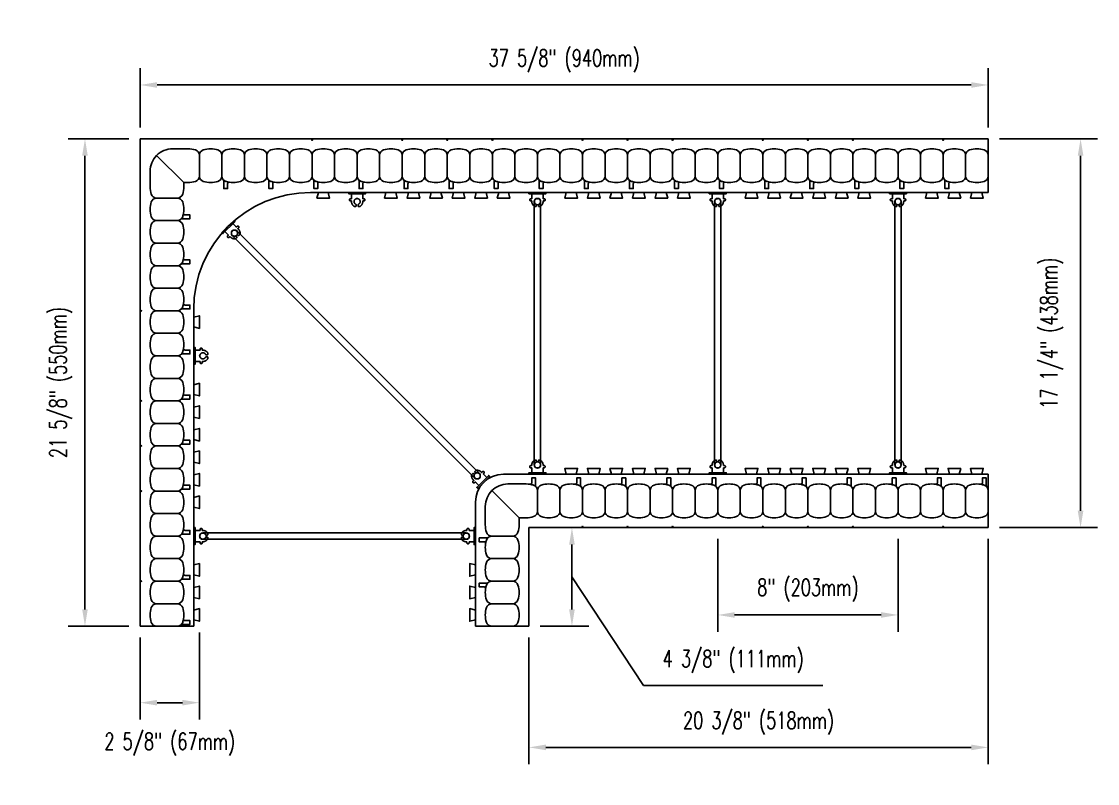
# Model space of a CAD drawing. Header units: inches. Extents: x 393.7 to 441.4, y 159.5 to 213.3.
# Drawn here: x 393.7 to 441.44, y 159.48 to 193.29 of the extents above; entities that cross this region are included whole.
import ezdxf

# ---------------------------------------------------------------- set-up
doc = ezdxf.new("R2010")
doc.units = ezdxf.units.IN
doc.header["$MEASUREMENT"] = 0
for name, color, linetype in [('line25', 2, 'Continuous'), ('LINE50', 5, 'Continuous'), ('LINE9', 9, 'Continuous'), ('TEXT', 4, 'Continuous')]:
    doc.layers.add(name, color=color, linetype=linetype)
doc.styles.add('DIM', font='romans.shx', dxfattribs={"width": 0.7})
doc.dimstyles.new('ext_8', dxfattribs={"dimscale": 8, "dimtxt": 0.09375, "dimasz": 0.09375, "dimexe": 0.09375, "dimexo": 0.0625, "dimgap": 0.0625, "dimtad": 1, "dimdec": 3, "dimzin": 3, "dimdsep": 46, "dimlunit": 4, "dimtxsty": 'DIM', "dimcen": 0.09, "dimdle": 0.09375, "dimclrt": 4, "dimadec": 0, "dimazin": 0, "dimtfac": 1, "dimtdec": 3, "dimtmove": 2, "dimatfit": 3, "dimfxl": 0, "dimfrac": 2, "dimtolj": 1, "dimtzin": 0, "dimarcsym": 0})

# ---------------------------------------------------------------- blocks, each defined once
blk = doc.blocks.new('*D29')
at = {"layer": 'Defpoints', "color": 0}
for p in [(436.588, 190.475), (398.963, 188.083), (436.588, 188.083)]:
    blk.add_point(p, dxfattribs=at)
at = {"layer": 'TEXT', "color": 0, "lineweight": -2}
for p, q in [((398.963, 188.583), (398.963, 191.225)), ((436.588, 188.583), (436.588, 191.225)), ((399.713, 190.475), (435.838, 190.475))]:
    blk.add_line(p, q, dxfattribs=at)
at = {"layer": 'TEXT', "color": 0}
for points in [[(399.713, 190.6), (399.713, 190.35), (398.963, 190.475)], [(435.838, 190.6), (435.838, 190.35), (436.588, 190.475)]]:
    blk.add_solid(points, dxfattribs=at)
at = {"layer": 'TEXT', "color": 4, "insert": (417.775, 191.547), "char_height": 0.75, "attachment_point": 5, "style": 'DIM'}
blk.add_mtext('\\A1;37 5/8" (940mm)', dxfattribs=at)
blk = doc.blocks.new('*D30')
at = {"layer": 'Defpoints', "color": 0}
for p in [(424.588, 170.833), (432.588, 170.833), (432.588, 166.959)]:
    blk.add_point(p, dxfattribs=at)
at = {"layer": 'TEXT', "color": 0, "lineweight": -2}
for p, q in [((424.588, 170.333), (424.588, 166.209)), ((432.588, 170.333), (432.588, 166.209)), ((425.338, 166.959), (431.838, 166.959))]:
    blk.add_line(p, q, dxfattribs=at)
at = {"layer": 'TEXT', "color": 0}
for points in [[(425.338, 167.084), (425.338, 166.834), (424.588, 166.959)], [(431.838, 167.084), (431.838, 166.834), (432.588, 166.959)]]:
    blk.add_solid(points, dxfattribs=at)
at = {"layer": 'TEXT', "color": 4, "insert": (428.588, 168.059), "char_height": 0.75, "attachment_point": 5, "style": 'DIM'}
blk.add_mtext('\\A1;8" (203mm)', dxfattribs=at)
blk = doc.blocks.new('*D31')
at = {"layer": 'Defpoints', "color": 0}
for p in [(401.588, 166.677), (398.963, 166.458), (401.588, 163.067)]:
    blk.add_point(p, dxfattribs=at)
at = {"layer": 'TEXT', "color": 0, "lineweight": -2}
for p, q in [((401.588, 166.177), (401.588, 162.317)), ((398.963, 165.958), (398.963, 162.317)), ((399.713, 163.067), (400.838, 163.067))]:
    blk.add_line(p, q, dxfattribs=at)
at = {"layer": 'TEXT', "color": 0}
for points in [[(399.713, 163.192), (399.713, 162.942), (398.963, 163.067)], [(400.838, 163.192), (400.838, 162.942), (401.588, 163.067)]]:
    blk.add_solid(points, dxfattribs=at)
at = {"layer": 'TEXT', "color": 4, "insert": (400.275, 161.226), "char_height": 0.75, "attachment_point": 5, "style": 'DIM'}
blk.add_mtext('\\A1;2 5/8" (67mm) ', dxfattribs=at)
blk = doc.blocks.new('*D32')
at = {"layer": 'Defpoints', "color": 0}
for p in [(398.963, 188.083), (396.513, 166.458), (398.963, 166.458)]:
    blk.add_point(p, dxfattribs=at)
at = {"layer": 'TEXT', "color": 0, "lineweight": -2}
for p, q in [((398.463, 188.083), (395.763, 188.083)), ((396.513, 187.333), (396.513, 167.208)), ((398.463, 166.458), (395.763, 166.458))]:
    blk.add_line(p, q, dxfattribs=at)
at = {"layer": 'TEXT', "color": 0}
for points in [[(396.388, 187.333), (396.638, 187.333), (396.513, 188.083)], [(396.388, 167.208), (396.638, 167.208), (396.513, 166.458)]]:
    blk.add_solid(points, dxfattribs=at)
at = {"layer": 'TEXT', "color": 4, "insert": (395.442, 177.27), "char_height": 0.75, "attachment_point": 5, "rotation": 90, "style": 'DIM'}
blk.add_mtext('\\A1;21 5/8" (550mm)', dxfattribs=at)
blk = doc.blocks.new('*D33')
at = {"layer": 'Defpoints', "color": 0}
for p in [(436.588, 188.083), (440.687, 188.083), (436.588, 170.833)]:
    blk.add_point(p, dxfattribs=at)
at = {"layer": 'TEXT', "color": 0, "lineweight": -2}
for p, q in [((437.088, 188.083), (441.437, 188.083)), ((440.687, 171.583), (440.687, 187.333)), ((437.088, 170.833), (441.437, 170.833))]:
    blk.add_line(p, q, dxfattribs=at)
at = {"layer": 'TEXT', "color": 0}
for points in [[(440.562, 187.333), (440.812, 187.333), (440.687, 188.083)], [(440.562, 171.583), (440.812, 171.583), (440.687, 170.833)]]:
    blk.add_solid(points, dxfattribs=at)
at = {"layer": 'TEXT', "color": 4, "insert": (439.408, 179.458), "char_height": 0.75, "attachment_point": 5, "rotation": 90, "style": 'DIM'}
blk.add_mtext('\\A1;17 1/4" (438mm)', dxfattribs=at)
blk = doc.blocks.new('WEB_CENTRE_TOP_12')
for p, q in [((-0.141, 11.688), (-0.141, 0)), ((0.141, 11.688), (0.141, 0))]:
    blk.add_line(p, q)
for centre in [(0, 11.688), (0, 0)]:
    blk.add_circle(centre, 0.141)
blk = doc.blocks.new('Connector')
blk.add_point((0.271, 0))
at = {"layer": 'LINE9'}
for p, q in [((0, 0.375), (0, -0.375)), ((0.062, -0.375), (0.062, 0.375)), ((0.281, 0.25), (0.062, 0.25))]:
    blk.add_line(p, q, dxfattribs=at)
for points, weights in [([(0.007, 0.375), (0.004, 0.375), (0, 0.375)], [1, 0.972587069138, 0.950305488115]), ([(0.327, 0.343), (0.308, 0.343), (0.281, 0.317), (0.281, 0.297)], [1, 0.85355339, 0.85355339, 1]), ([(0.328, 0.343), (0.327, 0.343), (0.327, 0.343)], [1, 0.70710678, 1]), ([(0.375, 0.297), (0.375, 0.317), (0.348, 0.343), (0.329, 0.343)], [1, 0.85355339, 0.85355339, 1]), ([(0.406, 0.25), (0.546, 0.25), (0.619, 0.131)], [0.958404415409, 0.794674173519, 0.864651571113]), ([(0.619, 0.052), (0.612, 0.049), (0.604, 0.049)], [0.83615024178, 0.892081430621, 1]), ([(0, -0.375), (0.004, -0.375), (0.007, -0.375)], [0.950305488115, 0.972587069138, 1]), ([(0.281, -0.297), (0.281, -0.317), (0.308, -0.343), (0.327, -0.343)], [1, 0.85355339, 0.85355339, 1]), ([(0.327, -0.343), (0.281, -0.343), (0.281, -0.297)], [1, 0.70710678, 1]), ([(0.329, -0.343), (0.348, -0.343), (0.375, -0.317), (0.375, -0.297)], [1, 0.85355339, 0.85355339, 1]), ([(0.375, -0.297), (0.375, -0.343), (0.329, -0.343)], [1, 0.70710678, 1]), ([(0.619, -0.131), (0.546, -0.25), (0.406, -0.25)], [0.864651574428, 0.794674169686, 0.958404415195]), ([(0.604, -0.049), (0.612, -0.049), (0.619, -0.052)], [1, 0.89208144177, 0.836150253337])]:
    blk.add_rational_spline(points, weights, degree=2, dxfattribs=at)
for points, degree in [([(0, 0.375), (0.002, 0.375), (0.005, 0.375), (0.007, 0.375)], 3), ([(0.007, 0.375), (0.021, 0.375), (0.051, 0.375), (0.062, 0.375), (0.062, 0.375)], 3), ([(0.281, 0.25), (0.281, 0.297)], 1), ([(0.327, 0.343), (0.327, 0.343), (0.328, 0.343), (0.328, 0.343)], 3), ([(0.328, 0.343), (0.329, 0.343), (0.329, 0.343), (0.329, 0.343)], 3), ([(0.375, 0.25), (0.375, 0.297)], 1), ([(0.406, 0.25), (0.375, 0.25)], 1), ([(0.406, 0.25), (0.406, 0.25)], 1), ([(0.406, 0.25), (0.406, 0.25)], 1), ([(0.406, 0.25), (0.406, 0.25)], 1), ([(0.406, 0.25), (0.406, 0.25)], 1), ([(0.406, 0.25), (0.406, 0.25)], 1), ([(0.406, 0.25), (0.406, 0.25)], 1), ([(0.406, 0.25), (0.406, 0.25)], 1), ([(0.406, 0.25), (0.406, 0.25)], 1), ([(0.406, 0.25), (0.406, 0.25)], 1), ([(0.406, 0.25), (0.406, 0.25)], 1), ([(0.406, 0.25), (0.406, 0.25)], 1), ([(0.406, 0.25), (0.406, 0.25)], 1), ([(0.406, 0.25), (0.406, 0.25)], 1), ([(0.406, 0.25), (0.406, 0.25)], 1), ([(0.406, 0.25), (0.406, 0.25)], 1), ([(0.406, 0.25), (0.406, 0.25)], 1), ([(0.406, 0.25), (0.406, 0.25)], 1), ([(0.406, 0.25), (0.406, 0.25)], 1), ([(0.406, 0.25), (0.406, 0.25)], 1), ([(0.406, 0.25), (0.406, 0.25)], 1), ([(0.406, 0.25), (0.406, 0.25)], 1), ([(0.406, 0.25), (0.406, 0.25)], 1), ([(0.406, 0.25), (0.406, 0.25)], 1), ([(0.406, 0.25), (0.406, 0.25)], 1), ([(0.604, 0.049), (0.532, 0.049)], 1), ([(0.532, 0.049), (0.532, 0.049)], 1), ([(0.532, 0.049), (0.532, 0.049)], 1), ([(0.532, 0.049), (0.532, 0.049)], 1), ([(0.532, 0.049), (0.532, 0.049)], 1), ([(0.532, 0.049), (0.532, 0.049)], 1), ([(0.532, 0.049), (0.532, 0.049)], 1), ([(0.532, 0.049), (0.532, 0.049)], 1), ([(0.532, 0.049), (0.532, 0.049)], 1), ([(0.532, 0.049), (0.532, 0.049)], 1), ([(0.532, 0.049), (0.532, 0.049)], 1), ([(0.604, 0.049), (0.609, 0.049), (0.614, 0.05), (0.619, 0.052)], 3), ([(0.604, 0.049), (0.604, 0.049)], 1), ([(0.604, 0.049), (0.604, 0.049)], 1), ([(0.604, 0.049), (0.604, 0.049)], 1), ([(0.604, 0.049), (0.604, 0.049)], 1), ([(0.619, 0.131), (0.619, 0.052)], 1), ([(0.619, 0.131), (0.619, 0.131)], 1), ([(0.619, 0.131), (0.619, 0.131)], 1), ([(0.619, 0.131), (0.619, 0.131)], 1), ([(0.619, 0.131), (0.619, 0.131)], 1), ([(0.007, -0.375), (0.005, -0.375), (0.002, -0.375), (0, -0.375)], 3), ([(0.062, -0.375), (0.062, -0.375), (0.051, -0.375), (0.021, -0.375), (0.007, -0.375)], 3), ([(0.062, -0.25), (0.281, -0.25)], 1), ([(0.281, -0.297), (0.281, -0.25)], 1), ([(0.281, -0.25), (0.281, -0.297)], 1), ([(0.328, -0.343), (0.328, -0.343), (0.327, -0.343), (0.327, -0.343)], 3), ([(0.329, -0.343), (0.329, -0.343), (0.329, -0.343), (0.328, -0.343)], 3), ([(0.375, -0.25), (0.375, -0.297)], 1), ([(0.375, -0.297), (0.375, -0.25)], 1), ([(0.406, -0.25), (0.375, -0.25)], 1), ([(0.406, -0.25), (0.406, -0.25)], 1), ([(0.406, -0.25), (0.406, -0.25)], 1), ([(0.406, -0.25), (0.406, -0.25)], 1), ([(0.406, -0.25), (0.406, -0.25)], 1), ([(0.406, -0.25), (0.406, -0.25)], 1), ([(0.406, -0.25), (0.406, -0.25)], 1), ([(0.406, -0.25), (0.406, -0.25)], 1), ([(0.406, -0.25), (0.406, -0.25)], 1), ([(0.406, -0.25), (0.406, -0.25)], 1), ([(0.406, -0.25), (0.406, -0.25)], 1), ([(0.406, -0.25), (0.406, -0.25)], 1), ([(0.532, -0.049), (0.604, -0.049)], 1), ([(0.604, -0.049), (0.58, -0.049), (0.556, -0.049), (0.532, -0.049)], 3), ([(0.532, -0.049), (0.532, -0.049)], 1), ([(0.532, -0.049), (0.532, -0.049)], 1), ([(0.532, -0.049), (0.532, -0.049)], 1), ([(0.532, -0.049), (0.532, -0.049)], 1), ([(0.619, -0.052), (0.614, -0.05), (0.609, -0.049), (0.604, -0.049)], 3), ([(0.604, -0.049), (0.604, -0.049)], 1), ([(0.604, -0.049), (0.604, -0.049)], 1), ([(0.604, -0.049), (0.604, -0.049)], 1), ([(0.604, -0.049), (0.604, -0.049)], 1), ([(0.604, -0.049), (0.604, -0.049)], 1), ([(0.604, -0.049), (0.604, -0.049)], 1), ([(0.604, -0.049), (0.604, -0.049)], 1), ([(0.604, -0.049), (0.604, -0.049)], 1), ([(0.619, -0.052), (0.619, -0.131)], 1), ([(0.619, -0.131), (0.619, -0.131)], 1), ([(0.619, -0.131), (0.619, -0.131)], 1), ([(0.619, -0.131), (0.619, -0.131)], 1), ([(0.619, -0.131), (0.619, -0.131)], 1)]:
    blk.add_open_spline(points, degree=degree, dxfattribs=at)
for points, weights, knots in [([(0.062, 0.375), (0.062, 0.375), (0.046, 0.375), (0.03, 0.375), (0.007, 0.375)], [0.868718858569, 0.861102746415, 1, 0.861102734288, 0.868718859898], [0, 0, 0, 0.5, 0.5, 1, 1, 1]), ([(0.532, 0.049), (0.472, 0.203), (0.333, 0.113), (0.157, 0), (0.333, -0.113), (0.472, -0.203), (0.532, -0.049)], [0.899508922286, 0.599718215298, 1, 0.54226024, 1, 0.599718224335, 0.899508908749], [0, 0, 0, 0.318112, 0.318112, 0.681888, 0.681888, 1, 1, 1]), ([(0.007, -0.375), (0.03, -0.375), (0.046, -0.375), (0.062, -0.375), (0.062, -0.375)], [0.868718859319, 0.861102739573, 1, 0.861102742958, 0.868718858948], [0, 0, 0, 0.5, 0.5, 1, 1, 1])]:
    blk.add_rational_spline(points, weights, degree=2, knots=knots, dxfattribs=at)
blk = doc.blocks.new('*D35')
at = {"layer": 'Defpoints', "color": 0}
for p in [(436.588, 170.833), (416.213, 166.458), (436.588, 161.082)]:
    blk.add_point(p, dxfattribs=at)
at = {"layer": 'TEXT', "color": 0, "lineweight": -2}
for p, q in [((436.588, 170.333), (436.588, 160.332)), ((416.213, 165.958), (416.213, 160.332)), ((416.963, 161.082), (435.838, 161.082))]:
    blk.add_line(p, q, dxfattribs=at)
at = {"layer": 'TEXT', "color": 0}
for points in [[(416.963, 161.207), (416.963, 160.957), (416.213, 161.082)], [(435.838, 161.207), (435.838, 160.957), (436.588, 161.082)]]:
    blk.add_solid(points, dxfattribs=at)
at = {"layer": 'TEXT', "color": 4, "insert": (426.4, 162.154), "char_height": 0.75, "attachment_point": 5, "style": 'DIM'}
blk.add_mtext('\\A1;20 3/8" (518mm)', dxfattribs=at)

msp = doc.modelspace()

# ---------------------------------------------------------------- linework, layer by layer
at = {"layer": 'line25'}
for p, q in [((406.5255, 185.7078), (436.588, 185.7078)), ((401.338, 166.4578), (401.338, 180.5203)), ((415.088, 173.2078), (436.588, 173.2078)), ((413.838, 166.4578), (413.838, 171.9578))]:
    msp.add_line(p, q, dxfattribs=at)
for points in [[(406.8691, 185.7078), (406.8068, 185.4578), (407.3691, 185.4578), (407.3068, 185.7078)], [(409.8691, 185.7078), (409.8068, 185.4578), (410.3691, 185.4578), (410.3068, 185.7078)], [(410.8691, 185.7078), (410.8068, 185.4578), (411.3691, 185.4578), (411.3068, 185.7078)], [(411.8691, 185.7078), (411.8068, 185.4578), (412.3691, 185.4578), (412.3068, 185.7078)], [(412.8691, 185.7078), (412.8068, 185.4578), (413.3691, 185.4578), (413.3068, 185.7078)], [(413.8691, 185.7078), (413.8068, 185.4578), (414.3691, 185.4578), (414.3068, 185.7078)], [(414.8691, 185.7078), (414.8068, 185.4578), (415.3691, 185.4578), (415.3068, 185.7078)], [(417.8691, 185.7078), (417.8068, 185.4578), (418.3691, 185.4578), (418.3068, 185.7078)], [(418.8691, 185.7078), (418.8068, 185.4578), (419.3691, 185.4578), (419.3068, 185.7078)], [(419.8691, 185.7078), (419.8068, 185.4578), (420.3691, 185.4578), (420.3068, 185.7078)], [(420.8691, 185.7078), (420.8068, 185.4578), (421.3691, 185.4578), (421.3068, 185.7078)], [(421.8691, 185.7078), (421.8068, 185.4578), (422.3691, 185.4578), (422.3068, 185.7078)], [(422.8691, 185.7078), (422.8068, 185.4578), (423.3691, 185.4578), (423.3068, 185.7078)], [(425.8691, 185.7078), (425.8068, 185.4578), (426.3691, 185.4578), (426.3068, 185.7078)], [(426.8691, 185.7078), (426.8068, 185.4578), (427.3691, 185.4578), (427.3068, 185.7078)], [(427.8691, 185.7078), (427.8068, 185.4578), (428.3691, 185.4578), (428.3068, 185.7078)], [(428.8691, 185.7078), (428.8068, 185.4578), (429.3691, 185.4578), (429.3068, 185.7078)], [(429.8691, 185.7078), (429.8068, 185.4578), (430.3691, 185.4578), (430.3068, 185.7078)], [(430.8691, 185.7078), (430.8068, 185.4578), (431.3691, 185.4578), (431.3068, 185.7078)], [(433.8691, 185.7078), (433.8068, 185.4578), (434.3691, 185.4578), (434.3068, 185.7078)], [(434.8691, 185.7078), (434.8068, 185.4578), (435.3691, 185.4578), (435.3068, 185.7078)], [(435.8691, 185.7078), (435.8068, 185.4578), (436.3691, 185.4578), (436.3068, 185.7078)], [(401.338, 179.739), (401.588, 179.6767), (401.588, 180.239), (401.338, 180.1767)], [(401.338, 176.739), (401.588, 176.6767), (401.588, 177.239), (401.338, 177.1767)], [(401.338, 175.739), (401.588, 175.6767), (401.588, 176.239), (401.338, 176.1767)], [(401.338, 174.739), (401.588, 174.6767), (401.588, 175.239), (401.338, 175.1767)], [(401.338, 173.739), (401.588, 173.6767), (401.588, 174.239), (401.338, 174.1767)], [(417.8691, 173.2078), (417.8068, 173.4578), (418.3691, 173.4578), (418.3068, 173.2078)], [(418.8691, 173.2078), (418.8068, 173.4578), (419.3691, 173.4578), (419.3068, 173.2078)], [(419.8691, 173.2078), (419.8068, 173.4578), (420.3691, 173.4578), (420.3068, 173.2078)], [(420.8691, 173.2078), (420.8068, 173.4578), (421.3691, 173.4578), (421.3068, 173.2078)], [(421.8691, 173.2078), (421.8068, 173.4578), (422.3691, 173.4578), (422.3068, 173.2078)], [(422.8691, 173.2078), (422.8068, 173.4578), (423.3691, 173.4578), (423.3068, 173.2078)], [(425.8691, 173.2078), (425.8068, 173.4578), (426.3691, 173.4578), (426.3068, 173.2078)], [(426.8691, 173.2078), (426.8068, 173.4578), (427.3691, 173.4578), (427.3068, 173.2078)], [(427.8691, 173.2078), (427.8068, 173.4578), (428.3691, 173.4578), (428.3068, 173.2078)], [(428.8691, 173.2078), (428.8068, 173.4578), (429.3691, 173.4578), (429.3068, 173.2078)], [(429.8691, 173.2078), (429.8068, 173.4578), (430.3691, 173.4578), (430.3068, 173.2078)], [(430.8691, 173.2078), (430.8068, 173.4578), (431.3691, 173.4578), (431.3068, 173.2078)], [(433.8691, 173.2078), (433.8068, 173.4578), (434.3691, 173.4578), (434.3068, 173.2078)], [(434.8691, 173.2078), (434.8068, 173.4578), (435.3691, 173.4578), (435.3068, 173.2078)], [(435.8691, 173.2078), (435.8068, 173.4578), (436.3691, 173.4578), (436.3068, 173.2078)], [(401.338, 172.739), (401.588, 172.6767), (401.588, 173.239), (401.338, 173.1767)], [(401.338, 171.739), (401.588, 171.6767), (401.588, 172.239), (401.338, 172.1767)], [(401.338, 168.739), (401.588, 168.6767), (401.588, 169.239), (401.338, 169.1767)], [(413.838, 168.739), (413.588, 168.6767), (413.588, 169.239), (413.838, 169.1767)], [(401.338, 167.739), (401.588, 167.6767), (401.588, 168.239), (401.338, 168.1767)], [(413.838, 167.739), (413.588, 167.6767), (413.588, 168.239), (413.838, 168.1767)], [(401.338, 166.739), (401.588, 166.6767), (401.588, 167.239), (401.338, 167.1767)], [(413.838, 166.739), (413.588, 166.6767), (413.588, 167.239), (413.838, 167.1767)]]:
    msp.add_lwpolyline(points, close=True, dxfattribs=at)
for centre, radius in [((406.5255, 180.5203), 5.1875), ((415.088, 171.9578), 1.25)]:
    msp.add_arc(centre, radius, 90, 180, dxfattribs=at)
at = {"layer": 'LINE50'}
for p, q in [((436.588, 188.0828), (398.963, 188.0828)), ((398.963, 188.0828), (398.963, 166.4578)), ((436.588, 185.7078), (436.588, 188.0828)), ((436.588, 173.2078), (436.588, 170.8328)), ((436.588, 170.8328), (416.213, 170.8328)), ((416.213, 170.8328), (416.213, 166.4578)), ((398.963, 166.4578), (401.338, 166.4578)), ((416.213, 166.4578), (413.838, 166.4578))]:
    msp.add_line(p, q, dxfattribs=at)
at = {"layer": 'LINE9'}
for p, q in [((401.088, 187.6453), (400.4005, 187.6453)), ((400.9005, 186.1453), (399.6934, 187.3525)), ((399.4005, 185.9578), (399.4005, 186.6453)), ((401.088, 186.1453), (400.9005, 186.1453)), ((400.9005, 185.9578), (400.9005, 186.1453)), ((414.0131, 173.2316), (403.2478, 183.9969)), ((413.8136, 173.0333), (403.0489, 183.798)), ((415.7755, 171.2703), (414.5684, 172.4775)), ((416.088, 172.7703), (415.2755, 172.7703)), ((414.2755, 170.9578), (414.2755, 171.7703)), ((415.7755, 170.9578), (415.7755, 171.2703)), ((416.088, 171.2703), (415.7755, 171.2703)), ((416.213, 170.8328), (416.213, 166.4578))]:
    msp.add_line(p, q, dxfattribs=at)
for points in [[(401.088, 186.1453, 0.0783514), (401.4149, 186.1969, 0.3253046), (401.588, 186.4348), (401.588, 187.3559, 0.3253046), (401.4149, 187.5938, 0.0783514), (401.088, 187.6453, 0.3253046)], [(399.4005, 185.9578, 0.0783514), (399.452, 185.6309, 0.3253046), (399.6899, 185.4578), (400.611, 185.4578, 0.3253046), (400.8489, 185.6309, 0.1576708)], [(400.8489, 185.6309, 0.0783514), (400.9005, 185.9578, 0.3253046)], [(416.088, 172.7703, -0.0783514), (416.4149, 172.7188, -0.3253046), (416.588, 172.4809), (416.588, 171.5598, -0.3253046), (416.4149, 171.3219, -0.0783514), (416.088, 171.2703, -0.3253046)], [(414.327, 170.6309, -0.0783514), (414.2755, 170.9578, -0.3253046)], [(415.7755, 170.9578, -0.0783514), (415.7239, 170.6309, -0.3253046), (415.486, 170.4578), (414.5649, 170.4578, -0.3253046), (414.327, 170.6309, -0.1576708)]]:
    msp.add_lwpolyline(points, format="xyb", dxfattribs=at)
for points in [[(401.761, 186.1969, 0.1576708), (402.4149, 186.1969, 0.3253046), (402.588, 186.4348), (402.588, 187.3559, 0.3253046), (402.4149, 187.5938, 0.1576708), (401.761, 187.5938, 0.3253046), (401.588, 187.3559), (401.588, 186.4348, 0.3253046)], [(402.761, 186.1969, 0.1576708), (403.4149, 186.1969, 0.3253046), (403.588, 186.4348), (403.588, 187.3559, 0.3253046), (403.4149, 187.5938, 0.1576708), (402.761, 187.5938, 0.3253046), (402.588, 187.3559), (402.588, 186.4348, 0.3253046)], [(403.761, 186.1969, 0.1576708), (404.4149, 186.1969, 0.3253046), (404.588, 186.4348), (404.588, 187.3559, 0.3253046), (404.4149, 187.5938, 0.1576708), (403.761, 187.5938, 0.3253046), (403.588, 187.3559), (403.588, 186.4348, 0.3253046)], [(404.761, 186.1969, 0.1576708), (405.4149, 186.1969, 0.3253046), (405.588, 186.4348), (405.588, 187.3559, 0.3253046), (405.4149, 187.5938, 0.1576708), (404.761, 187.5938, 0.3253046), (404.588, 187.3559), (404.588, 186.4348, 0.3253046)], [(405.761, 186.1969, 0.1576708), (406.4149, 186.1969, 0.3253046), (406.588, 186.4348), (406.588, 187.3559, 0.3253046), (406.4149, 187.5938, 0.1576708), (405.761, 187.5938, 0.3253046), (405.588, 187.3559), (405.588, 186.4348, 0.3253046)], [(406.761, 186.1969, 0.1576708), (407.4149, 186.1969, 0.3253046), (407.588, 186.4348), (407.588, 187.3559, 0.3253046), (407.4149, 187.5938, 0.1576708), (406.761, 187.5938, 0.3253046), (406.588, 187.3559), (406.588, 186.4348, 0.3253046)], [(407.761, 186.1969, 0.1576708), (408.4149, 186.1969, 0.3253046), (408.588, 186.4348), (408.588, 187.3559, 0.3253046), (408.4149, 187.5938, 0.1576708), (407.761, 187.5938, 0.3253046), (407.588, 187.3559), (407.588, 186.4348, 0.3253046)], [(408.761, 186.1969, 0.1576708), (409.4149, 186.1969, 0.3253046), (409.588, 186.4348), (409.588, 187.3559, 0.3253046), (409.4149, 187.5938, 0.1576708), (408.761, 187.5938, 0.3253046), (408.588, 187.3559), (408.588, 186.4348, 0.3253046)], [(409.761, 186.1969, 0.1576708), (410.4149, 186.1969, 0.3253046), (410.588, 186.4348), (410.588, 187.3559, 0.3253046), (410.4149, 187.5938, 0.1576708), (409.761, 187.5938, 0.3253046), (409.588, 187.3559), (409.588, 186.4348, 0.3253046)], [(410.761, 186.1969, 0.1576708), (411.4149, 186.1969, 0.3253046), (411.588, 186.4348), (411.588, 187.3559, 0.3253046), (411.4149, 187.5938, 0.1576708), (410.761, 187.5938, 0.3253046), (410.588, 187.3559), (410.588, 186.4348, 0.3253046)], [(411.761, 186.1969, 0.1576708), (412.4149, 186.1969, 0.3253046), (412.588, 186.4348), (412.588, 187.3559, 0.3253046), (412.4149, 187.5938, 0.1576708), (411.761, 187.5938, 0.3253046), (411.588, 187.3559), (411.588, 186.4348, 0.3253046)], [(412.761, 186.1969, 0.1576708), (413.4149, 186.1969, 0.3253046), (413.588, 186.4348), (413.588, 187.3559, 0.3253046), (413.4149, 187.5938, 0.1576708), (412.761, 187.5938, 0.3253046), (412.588, 187.3559), (412.588, 186.4348, 0.3253046)], [(413.761, 186.1969, 0.1576708), (414.4149, 186.1969, 0.3253046), (414.588, 186.4348), (414.588, 187.3559, 0.3253046), (414.4149, 187.5938, 0.1576708), (413.761, 187.5938, 0.3253046), (413.588, 187.3559), (413.588, 186.4348, 0.3253046)], [(414.761, 186.1969, 0.1576708), (415.4149, 186.1969, 0.3253046), (415.588, 186.4348), (415.588, 187.3559, 0.3253046), (415.4149, 187.5938, 0.1576708), (414.761, 187.5938, 0.3253046), (414.588, 187.3559), (414.588, 186.4348, 0.3253046)], [(415.761, 186.1969, 0.1576708), (416.4149, 186.1969, 0.3253046), (416.588, 186.4348), (416.588, 187.3559, 0.3253046), (416.4149, 187.5938, 0.1576708), (415.761, 187.5938, 0.3253046), (415.588, 187.3559), (415.588, 186.4348, 0.3253046)], [(416.761, 186.1969, 0.1576708), (417.4149, 186.1969, 0.3253046), (417.588, 186.4348), (417.588, 187.3559, 0.3253046), (417.4149, 187.5938, 0.1576708), (416.761, 187.5938, 0.3253046), (416.588, 187.3559), (416.588, 186.4348, 0.3253046)], [(417.761, 186.1969, 0.1576708), (418.4149, 186.1969, 0.3253046), (418.588, 186.4348), (418.588, 187.3559, 0.3253046), (418.4149, 187.5938, 0.1576708), (417.761, 187.5938, 0.3253046), (417.588, 187.3559), (417.588, 186.4348, 0.3253046)], [(418.761, 186.1969, 0.1576708), (419.4149, 186.1969, 0.3253046), (419.588, 186.4348), (419.588, 187.3559, 0.3253046), (419.4149, 187.5938, 0.1576708), (418.761, 187.5938, 0.3253046), (418.588, 187.3559), (418.588, 186.4348, 0.3253046)], [(419.761, 186.1969, 0.1576708), (420.4149, 186.1969, 0.3253046), (420.588, 186.4348), (420.588, 187.3559, 0.3253046), (420.4149, 187.5938, 0.1576708), (419.761, 187.5938, 0.3253046), (419.588, 187.3559), (419.588, 186.4348, 0.3253046)], [(420.761, 186.1969, 0.1576708), (421.4149, 186.1969, 0.3253046), (421.588, 186.4348), (421.588, 187.3559, 0.3253046), (421.4149, 187.5938, 0.1576708), (420.761, 187.5938, 0.3253046), (420.588, 187.3559), (420.588, 186.4348, 0.3253046)], [(421.761, 186.1969, 0.1576708), (422.4149, 186.1969, 0.3253046), (422.588, 186.4348), (422.588, 187.3559, 0.3253046), (422.4149, 187.5938, 0.1576708), (421.761, 187.5938, 0.3253046), (421.588, 187.3559), (421.588, 186.4348, 0.3253046)], [(422.761, 186.1969, 0.1576708), (423.4149, 186.1969, 0.3253046), (423.588, 186.4348), (423.588, 187.3559, 0.3253046), (423.4149, 187.5938, 0.1576708), (422.761, 187.5938, 0.3253046), (422.588, 187.3559), (422.588, 186.4348, 0.3253046)], [(423.761, 186.1969, 0.1576708), (424.4149, 186.1969, 0.3253046), (424.588, 186.4348), (424.588, 187.3559, 0.3253046), (424.4149, 187.5938, 0.1576708), (423.761, 187.5938, 0.3253046), (423.588, 187.3559), (423.588, 186.4348, 0.3253046)], [(424.761, 186.1969, 0.1576708), (425.4149, 186.1969, 0.3253046), (425.588, 186.4348), (425.588, 187.3559, 0.3253046), (425.4149, 187.5938, 0.1576708), (424.761, 187.5938, 0.3253046), (424.588, 187.3559), (424.588, 186.4348, 0.3253046)], [(425.761, 186.1969, 0.1576708), (426.4149, 186.1969, 0.3253046), (426.588, 186.4348), (426.588, 187.3559, 0.3253046), (426.4149, 187.5938, 0.1576708), (425.761, 187.5938, 0.3253046), (425.588, 187.3559), (425.588, 186.4348, 0.3253046)], [(426.761, 186.1969, 0.1576708), (427.4149, 186.1969, 0.3253046), (427.588, 186.4348), (427.588, 187.3559, 0.3253046), (427.4149, 187.5938, 0.1576708), (426.761, 187.5938, 0.3253046), (426.588, 187.3559), (426.588, 186.4348, 0.3253046)], [(427.761, 186.1969, 0.1576708), (428.4149, 186.1969, 0.3253046), (428.588, 186.4348), (428.588, 187.3559, 0.3253046), (428.4149, 187.5938, 0.1576708), (427.761, 187.5938, 0.3253046), (427.588, 187.3559), (427.588, 186.4348, 0.3253046)], [(428.761, 186.1969, 0.1576708), (429.4149, 186.1969, 0.3253046), (429.588, 186.4348), (429.588, 187.3559, 0.3253046), (429.4149, 187.5938, 0.1576708), (428.761, 187.5938, 0.3253046), (428.588, 187.3559), (428.588, 186.4348, 0.3253046)], [(429.761, 186.1969, 0.1576708), (430.4149, 186.1969, 0.3253046), (430.588, 186.4348), (430.588, 187.3559, 0.3253046), (430.4149, 187.5938, 0.1576708), (429.761, 187.5938, 0.3253046), (429.588, 187.3559), (429.588, 186.4348, 0.3253046)], [(430.761, 186.1969, 0.1576708), (431.4149, 186.1969, 0.3253046), (431.588, 186.4348), (431.588, 187.3559, 0.3253046), (431.4149, 187.5938, 0.1576708), (430.761, 187.5938, 0.3253046), (430.588, 187.3559), (430.588, 186.4348, 0.3253046)], [(431.761, 186.1969, 0.1576708), (432.4149, 186.1969, 0.3253046), (432.588, 186.4348), (432.588, 187.3559, 0.3253046), (432.4149, 187.5938, 0.1576708), (431.761, 187.5938, 0.3253046), (431.588, 187.3559), (431.588, 186.4348, 0.3253046)], [(432.761, 186.1969, 0.1576708), (433.4149, 186.1969, 0.3253046), (433.588, 186.4348), (433.588, 187.3559, 0.3253046), (433.4149, 187.5938, 0.1576708), (432.761, 187.5938, 0.3253046), (432.588, 187.3559), (432.588, 186.4348, 0.3253046)], [(433.761, 186.1969, 0.1576708), (434.4149, 186.1969, 0.3253046), (434.588, 186.4348), (434.588, 187.3559, 0.3253046), (434.4149, 187.5938, 0.1576708), (433.761, 187.5938, 0.3253046), (433.588, 187.3559), (433.588, 186.4348, 0.3253046)], [(434.761, 186.1969, 0.1576708), (435.4149, 186.1969, 0.3253046), (435.588, 186.4348), (435.588, 187.3559, 0.3253046), (435.4149, 187.5938, 0.1576708), (434.761, 187.5938, 0.3253046), (434.588, 187.3559), (434.588, 186.4348, 0.3253046)], [(435.761, 186.1969, 0.1576708), (436.4149, 186.1969, 0.3253046), (436.588, 186.4348), (436.588, 187.3559, 0.3253046), (436.4149, 187.5938, 0.1576708), (435.761, 187.5938, 0.3253046), (435.588, 187.3559), (435.588, 186.4348, 0.3253046)], [(402.761, 186.1969, 0.0372667), (402.9147, 186.1596, 0.4630356), (402.842, 186.0979), (402.842, 185.8763), (402.6712, 185.8763), (402.6712, 186.2224, 0.1890024), (402.6546, 186.2649, 0.1284074)], [(404.761, 186.1969, 0.0372667), (404.9147, 186.1596, 0.4630356), (404.842, 186.0979), (404.842, 185.8763), (404.6712, 185.8763), (404.6712, 186.2224, 0.1890024), (404.6546, 186.2649, 0.1284074)], [(406.761, 186.1969, 0.0372667), (406.9147, 186.1596, 0.4630356), (406.842, 186.0979), (406.842, 185.8763), (406.6712, 185.8763), (406.6712, 186.2224, 0.1890024), (406.6546, 186.2649, 0.1284074)], [(408.761, 186.1969, 0.0372667), (408.9147, 186.1596, 0.4630356), (408.842, 186.0979), (408.842, 185.8763), (408.6712, 185.8763), (408.6712, 186.2224, 0.1890024), (408.6546, 186.2649, 0.1284074)], [(410.761, 186.1969, 0.0372667), (410.9147, 186.1596, 0.4630356), (410.842, 186.0979), (410.842, 185.8763), (410.6712, 185.8763), (410.6712, 186.2224, 0.1890024), (410.6546, 186.2649, 0.1284074)], [(412.761, 186.1969, 0.0372667), (412.9147, 186.1596, 0.4630356), (412.842, 186.0979), (412.842, 185.8763), (412.6712, 185.8763), (412.6712, 186.2224, 0.1890024), (412.6546, 186.2649, 0.1284074)], [(414.761, 186.1969, 0.0372667), (414.9147, 186.1596, 0.4630356), (414.842, 186.0979), (414.842, 185.8763), (414.6712, 185.8763), (414.6712, 186.2224, 0.1890024), (414.6546, 186.2649, 0.1284074)], [(416.761, 186.1969, 0.0372667), (416.9147, 186.1596, 0.4630356), (416.842, 186.0979), (416.842, 185.8763), (416.6712, 185.8763), (416.6712, 186.2224, 0.1890024), (416.6546, 186.2649, 0.1284074)], [(418.761, 186.1969, 0.0372667), (418.9147, 186.1596, 0.4630356), (418.842, 186.0979), (418.842, 185.8763), (418.6712, 185.8763), (418.6712, 186.2224, 0.1890024), (418.6546, 186.2649, 0.1284074)], [(420.761, 186.1969, 0.0372667), (420.9147, 186.1596, 0.4630356), (420.842, 186.0979), (420.842, 185.8763), (420.6712, 185.8763), (420.6712, 186.2224, 0.1890024), (420.6546, 186.2649, 0.1284074)], [(422.761, 186.1969, 0.0372667), (422.9147, 186.1596, 0.4630356), (422.842, 186.0979), (422.842, 185.8763), (422.6712, 185.8763), (422.6712, 186.2224, 0.1890024), (422.6546, 186.2649, 0.1284074)], [(424.761, 186.1969, 0.0372667), (424.9147, 186.1596, 0.4630356), (424.842, 186.0979), (424.842, 185.8763), (424.6712, 185.8763), (424.6712, 186.2224, 0.1890024), (424.6546, 186.2649, 0.1284074)], [(426.761, 186.1969, 0.0372667), (426.9147, 186.1596, 0.4630356), (426.842, 186.0979), (426.842, 185.8763), (426.6712, 185.8763), (426.6712, 186.2224, 0.1890024), (426.6546, 186.2649, 0.1284074)], [(428.761, 186.1969, 0.0372667), (428.9147, 186.1596, 0.4630356), (428.842, 186.0979), (428.842, 185.8763), (428.6712, 185.8763), (428.6712, 186.2224, 0.1890024), (428.6546, 186.2649, 0.1284074)], [(430.761, 186.1969, 0.0372667), (430.9147, 186.1596, 0.4630356), (430.842, 186.0979), (430.842, 185.8763), (430.6712, 185.8763), (430.6712, 186.2224, 0.1890024), (430.6546, 186.2649, 0.1284074)], [(432.761, 186.1969, 0.0372667), (432.9147, 186.1596, 0.4630356), (432.842, 186.0979), (432.842, 185.8763), (432.6712, 185.8763), (432.6712, 186.2224, 0.1890024), (432.6546, 186.2649, 0.1284074)], [(434.761, 186.1969, 0.0372667), (434.9147, 186.1596, 0.4630356), (434.842, 186.0979), (434.842, 185.8763), (434.6712, 185.8763), (434.6712, 186.2224, 0.1890024), (434.6546, 186.2649, 0.1284074)], [(400.8489, 184.6309, 0.1576708), (400.8489, 185.2848, 0.3253046), (400.611, 185.4578), (399.6899, 185.4578, 0.3253046), (399.452, 185.2848, 0.1576708), (399.452, 184.6309, 0.3253046), (399.6899, 184.4578), (400.611, 184.4578, 0.3253046)], [(400.8489, 184.6309, 0.0372667), (400.8862, 184.7846, 0.4630356), (400.9479, 184.7119), (401.1695, 184.7119), (401.1695, 184.5411), (400.8234, 184.5411, 0.1890024), (400.7809, 184.5244, 0.1284074)], [(400.8489, 183.6309, 0.1576708), (400.8489, 184.2848, 0.3253046), (400.611, 184.4578), (399.6899, 184.4578, 0.3253046), (399.452, 184.2848, 0.1576708), (399.452, 183.6309, 0.3253046), (399.6899, 183.4578), (400.611, 183.4578, 0.3253046)], [(400.8489, 182.6309, 0.1576708), (400.8489, 183.2848, 0.3253046), (400.611, 183.4578), (399.6899, 183.4578, 0.3253046), (399.452, 183.2848, 0.1576708), (399.452, 182.6309, 0.3253046), (399.6899, 182.4578), (400.611, 182.4578, 0.3253046)], [(400.8489, 181.6309, 0.1576708), (400.8489, 182.2848, 0.3253046), (400.611, 182.4578), (399.6899, 182.4578, 0.3253046), (399.452, 182.2848, 0.1576708), (399.452, 181.6309, 0.3253046), (399.6899, 181.4578), (400.611, 181.4578, 0.3253046)], [(400.8489, 182.6309, 0.0372667), (400.8862, 182.7846, 0.4630356), (400.9479, 182.7119), (401.1695, 182.7119), (401.1695, 182.5411), (400.8234, 182.5411, 0.1890024), (400.7809, 182.5244, 0.1284074)], [(400.8489, 180.6309, 0.1576708), (400.8489, 181.2848, 0.3253046), (400.611, 181.4578), (399.6899, 181.4578, 0.3253046), (399.452, 181.2848, 0.1576708), (399.452, 180.6309, 0.3253046), (399.6899, 180.4578), (400.611, 180.4578, 0.3253046)], [(400.8489, 179.6309, 0.1576708), (400.8489, 180.2848, 0.3253046), (400.611, 180.4578), (399.6899, 180.4578, 0.3253046), (399.452, 180.2848, 0.1576708), (399.452, 179.6309, 0.3253046), (399.6899, 179.4578), (400.611, 179.4578, 0.3253046)], [(400.8489, 180.6309, 0.0372667), (400.8862, 180.7846, 0.4630356), (400.9479, 180.7119), (401.1695, 180.7119), (401.1695, 180.5411), (400.8234, 180.5411, 0.1890024), (400.7809, 180.5244, 0.1284074)], [(400.8489, 178.6309, 0.1576708), (400.8489, 179.2848, 0.3253046), (400.611, 179.4578), (399.6899, 179.4578, 0.3253046), (399.452, 179.2848, 0.1576708), (399.452, 178.6309, 0.3253046), (399.6899, 178.4578), (400.611, 178.4578, 0.3253046)], [(400.8489, 178.6309, 0.0372667), (400.8862, 178.7846, 0.4630356), (400.9479, 178.7119), (401.1695, 178.7119), (401.1695, 178.5411), (400.8234, 178.5411, 0.1890024), (400.7809, 178.5244, 0.1284074)], [(400.8489, 177.6309, 0.1576708), (400.8489, 178.2848, 0.3253046), (400.611, 178.4578), (399.6899, 178.4578, 0.3253046), (399.452, 178.2848, 0.1576708), (399.452, 177.6309, 0.3253046), (399.6899, 177.4578), (400.611, 177.4578, 0.3253046)], [(400.8489, 176.6309, 0.1576708), (400.8489, 177.2848, 0.3253046), (400.611, 177.4578), (399.6899, 177.4578, 0.3253046), (399.452, 177.2848, 0.1576708), (399.452, 176.6309, 0.3253046), (399.6899, 176.4578), (400.611, 176.4578, 0.3253046)], [(400.8489, 176.6309, 0.0372667), (400.8862, 176.7846, 0.4630356), (400.9479, 176.7119), (401.1695, 176.7119), (401.1695, 176.5411), (400.8234, 176.5411, 0.1890024), (400.7809, 176.5244, 0.1284074)], [(400.8489, 175.6309, 0.1576708), (400.8489, 176.2848, 0.3253046), (400.611, 176.4578), (399.6899, 176.4578, 0.3253046), (399.452, 176.2848, 0.1576708), (399.452, 175.6309, 0.3253046), (399.6899, 175.4578), (400.611, 175.4578, 0.3253046)], [(400.8489, 174.6309, 0.1576708), (400.8489, 175.2848, 0.3253046), (400.611, 175.4578), (399.6899, 175.4578, 0.3253046), (399.452, 175.2848, 0.1576708), (399.452, 174.6309, 0.3253046), (399.6899, 174.4578), (400.611, 174.4578, 0.3253046)], [(400.8489, 174.6309, 0.0372667), (400.8862, 174.7846, 0.4630356), (400.9479, 174.7119), (401.1695, 174.7119), (401.1695, 174.5411), (400.8234, 174.5411, 0.1890024), (400.7809, 174.5244, 0.1284074)], [(400.8489, 173.6309, 0.1576708), (400.8489, 174.2848, 0.3253046), (400.611, 174.4578), (399.6899, 174.4578, 0.3253046), (399.452, 174.2848, 0.1576708), (399.452, 173.6309, 0.3253046), (399.6899, 173.4578), (400.611, 173.4578, 0.3253046)], [(400.8489, 172.6309, 0.1576708), (400.8489, 173.2848, 0.3253046), (400.611, 173.4578), (399.6899, 173.4578, 0.3253046), (399.452, 173.2848, 0.1576708), (399.452, 172.6309, 0.3253046), (399.6899, 172.4578), (400.611, 172.4578, 0.3253046)], [(416.4149, 172.7188, 0.0372667), (416.2612, 172.7561, 0.4630356), (416.3339, 172.8178), (416.3339, 173.0394), (416.5047, 173.0394), (416.5047, 172.6933, 0.1890024), (416.5214, 172.6508, 0.1284074)], [(418.4149, 172.7188, 0.0372667), (418.2612, 172.7561, 0.4630356), (418.3339, 172.8178), (418.3339, 173.0394), (418.5047, 173.0394), (418.5047, 172.6933, 0.1890024), (418.5214, 172.6508, 0.1284074)], [(420.4149, 172.7188, 0.0372667), (420.2612, 172.7561, 0.4630356), (420.3339, 172.8178), (420.3339, 173.0394), (420.5047, 173.0394), (420.5047, 172.6933, 0.1890024), (420.5214, 172.6508, 0.1284074)], [(422.4149, 172.7188, 0.0372667), (422.2612, 172.7561, 0.4630356), (422.3339, 172.8178), (422.3339, 173.0394), (422.5047, 173.0394), (422.5047, 172.6933, 0.1890024), (422.5214, 172.6508, 0.1284074)], [(424.4149, 172.7188, 0.0372667), (424.2612, 172.7561, 0.4630356), (424.3339, 172.8178), (424.3339, 173.0394), (424.5047, 173.0394), (424.5047, 172.6933, 0.1890024), (424.5214, 172.6508, 0.1284074)], [(426.4149, 172.7188, 0.0372667), (426.2612, 172.7561, 0.4630356), (426.3339, 172.8178), (426.3339, 173.0394), (426.5047, 173.0394), (426.5047, 172.6933, 0.1890024), (426.5214, 172.6508, 0.1284074)], [(428.4149, 172.7188, 0.0372667), (428.2612, 172.7561, 0.4630356), (428.3339, 172.8178), (428.3339, 173.0394), (428.5047, 173.0394), (428.5047, 172.6933, 0.1890024), (428.5214, 172.6508, 0.1284074)], [(430.4149, 172.7188, 0.0372667), (430.2612, 172.7561, 0.4630356), (430.3339, 172.8178), (430.3339, 173.0394), (430.5047, 173.0394), (430.5047, 172.6933, 0.1890024), (430.5214, 172.6508, 0.1284074)], [(432.4149, 172.7188, 0.0372667), (432.2612, 172.7561, 0.4630356), (432.3339, 172.8178), (432.3339, 173.0394), (432.5047, 173.0394), (432.5047, 172.6933, 0.1890024), (432.5214, 172.6508, 0.1284074)], [(434.4149, 172.7188, 0.0372667), (434.2612, 172.7561, 0.4630356), (434.3339, 172.8178), (434.3339, 173.0394), (434.5047, 173.0394), (434.5047, 172.6933, 0.1890024), (434.5214, 172.6508, 0.1284074)], [(436.4149, 172.7188, 0.0372667), (436.2612, 172.7561, 0.4630356), (436.3339, 172.8178), (436.3339, 173.0394), (436.5047, 173.0394), (436.5047, 172.6933, 0.1890024), (436.5214, 172.6508, 0.1284074)], [(400.8489, 171.6309, 0.1576708), (400.8489, 172.2848, 0.3253046), (400.611, 172.4578), (399.6899, 172.4578, 0.3253046), (399.452, 172.2848, 0.1576708), (399.452, 171.6309, 0.3253046), (399.6899, 171.4578), (400.611, 171.4578, 0.3253046)], [(400.8489, 172.6309, 0.0372667), (400.8862, 172.7846, 0.4630356), (400.9479, 172.7119), (401.1695, 172.7119), (401.1695, 172.5411), (400.8234, 172.5411, 0.1890024), (400.7809, 172.5244, 0.1284074)], [(416.761, 172.7188, -0.1576708), (417.4149, 172.7188, -0.3253046), (417.588, 172.4809), (417.588, 171.5598, -0.3253046), (417.4149, 171.3219, -0.1576708), (416.761, 171.3219, -0.3253046), (416.588, 171.5598), (416.588, 172.4809, -0.3253046)], [(417.761, 172.7188, -0.1576708), (418.4149, 172.7188, -0.3253046), (418.588, 172.4809), (418.588, 171.5598, -0.3253046), (418.4149, 171.3219, -0.1576708), (417.761, 171.3219, -0.3253046), (417.588, 171.5598), (417.588, 172.4809, -0.3253046)], [(418.761, 172.7188, -0.1576708), (419.4149, 172.7188, -0.3253046), (419.588, 172.4809), (419.588, 171.5598, -0.3253046), (419.4149, 171.3219, -0.1576708), (418.761, 171.3219, -0.3253046), (418.588, 171.5598), (418.588, 172.4809, -0.3253046)], [(419.761, 172.7188, -0.1576708), (420.4149, 172.7188, -0.3253046), (420.588, 172.4809), (420.588, 171.5598, -0.3253046), (420.4149, 171.3219, -0.1576708), (419.761, 171.3219, -0.3253046), (419.588, 171.5598), (419.588, 172.4809, -0.3253046)], [(420.761, 172.7188, -0.1576708), (421.4149, 172.7188, -0.3253046), (421.588, 172.4809), (421.588, 171.5598, -0.3253046), (421.4149, 171.3219, -0.1576708), (420.761, 171.3219, -0.3253046), (420.588, 171.5598), (420.588, 172.4809, -0.3253046)], [(421.761, 172.7188, -0.1576708), (422.4149, 172.7188, -0.3253046), (422.588, 172.4809), (422.588, 171.5598, -0.3253046), (422.4149, 171.3219, -0.1576708), (421.761, 171.3219, -0.3253046), (421.588, 171.5598), (421.588, 172.4809, -0.3253046)], [(422.761, 172.7188, -0.1576708), (423.4149, 172.7188, -0.3253046), (423.588, 172.4809), (423.588, 171.5598, -0.3253046), (423.4149, 171.3219, -0.1576708), (422.761, 171.3219, -0.3253046), (422.588, 171.5598), (422.588, 172.4809, -0.3253046)], [(423.761, 172.7188, -0.1576708), (424.4149, 172.7188, -0.3253046), (424.588, 172.4809), (424.588, 171.5598, -0.3253046), (424.4149, 171.3219, -0.1576708), (423.761, 171.3219, -0.3253046), (423.588, 171.5598), (423.588, 172.4809, -0.3253046)], [(424.761, 172.7188, -0.1576708), (425.4149, 172.7188, -0.3253046), (425.588, 172.4809), (425.588, 171.5598, -0.3253046), (425.4149, 171.3219, -0.1576708), (424.761, 171.3219, -0.3253046), (424.588, 171.5598), (424.588, 172.4809, -0.3253046)], [(425.761, 172.7188, -0.1576708), (426.4149, 172.7188, -0.3253046), (426.588, 172.4809), (426.588, 171.5598, -0.3253046), (426.4149, 171.3219, -0.1576708), (425.761, 171.3219, -0.3253046), (425.588, 171.5598), (425.588, 172.4809, -0.3253046)], [(426.761, 172.7188, -0.1576708), (427.4149, 172.7188, -0.3253046), (427.588, 172.4809), (427.588, 171.5598, -0.3253046), (427.4149, 171.3219, -0.1576708), (426.761, 171.3219, -0.3253046), (426.588, 171.5598), (426.588, 172.4809, -0.3253046)], [(427.761, 172.7188, -0.1576708), (428.4149, 172.7188, -0.3253046), (428.588, 172.4809), (428.588, 171.5598, -0.3253046), (428.4149, 171.3219, -0.1576708), (427.761, 171.3219, -0.3253046), (427.588, 171.5598), (427.588, 172.4809, -0.3253046)], [(428.761, 172.7188, -0.1576708), (429.4149, 172.7188, -0.3253046), (429.588, 172.4809), (429.588, 171.5598, -0.3253046), (429.4149, 171.3219, -0.1576708), (428.761, 171.3219, -0.3253046), (428.588, 171.5598), (428.588, 172.4809, -0.3253046)], [(429.761, 172.7188, -0.1576708), (430.4149, 172.7188, -0.3253046), (430.588, 172.4809), (430.588, 171.5598, -0.3253046), (430.4149, 171.3219, -0.1576708), (429.761, 171.3219, -0.3253046), (429.588, 171.5598), (429.588, 172.4809, -0.3253046)], [(430.761, 172.7188, -0.1576708), (431.4149, 172.7188, -0.3253046), (431.588, 172.4809), (431.588, 171.5598, -0.3253046), (431.4149, 171.3219, -0.1576708), (430.761, 171.3219, -0.3253046), (430.588, 171.5598), (430.588, 172.4809, -0.3253046)], [(431.761, 172.7188, -0.1576708), (432.4149, 172.7188, -0.3253046), (432.588, 172.4809), (432.588, 171.5598, -0.3253046), (432.4149, 171.3219, -0.1576708), (431.761, 171.3219, -0.3253046), (431.588, 171.5598), (431.588, 172.4809, -0.3253046)], [(432.761, 172.7188, -0.1576708), (433.4149, 172.7188, -0.3253046), (433.588, 172.4809), (433.588, 171.5598, -0.3253046), (433.4149, 171.3219, -0.1576708), (432.761, 171.3219, -0.3253046), (432.588, 171.5598), (432.588, 172.4809, -0.3253046)], [(433.761, 172.7188, -0.1576708), (434.4149, 172.7188, -0.3253046), (434.588, 172.4809), (434.588, 171.5598, -0.3253046), (434.4149, 171.3219, -0.1576708), (433.761, 171.3219, -0.3253046), (433.588, 171.5598), (433.588, 172.4809, -0.3253046)], [(434.761, 172.7188, -0.1576708), (435.4149, 172.7188, -0.3253046), (435.588, 172.4809), (435.588, 171.5598, -0.3253046), (435.4149, 171.3219, -0.1576708), (434.761, 171.3219, -0.3253046), (434.588, 171.5598), (434.588, 172.4809, -0.3253046)], [(435.761, 172.7188, -0.1576708), (436.4149, 172.7188, -0.3253046), (436.588, 172.4809), (436.588, 171.5598, -0.3253046), (436.4149, 171.3219, -0.1576708), (435.761, 171.3219, -0.3253046), (435.588, 171.5598), (435.588, 172.4809, -0.3253046)], [(400.8489, 170.6309, 0.1576708), (400.8489, 171.2848, 0.3253046), (400.611, 171.4578), (399.6899, 171.4578, 0.3253046), (399.452, 171.2848, 0.1576708), (399.452, 170.6309, 0.3253046), (399.6899, 170.4578), (400.611, 170.4578, 0.3253046)], [(400.8489, 169.6309, 0.1576708), (400.8489, 170.2848, 0.3253046), (400.611, 170.4578), (399.6899, 170.4578, 0.3253046), (399.452, 170.2848, 0.1576708), (399.452, 169.6309, 0.3253046), (399.6899, 169.4578), (400.611, 169.4578, 0.3253046)], [(400.8489, 170.6309, 0.0372667), (400.8862, 170.7846, 0.4630356), (400.9479, 170.7119), (401.1695, 170.7119), (401.1695, 170.5411), (400.8234, 170.5411, 0.1890024), (400.7809, 170.5244, 0.1284074)], [(414.327, 169.6309, -0.1576708), (414.327, 170.2848, -0.3253046), (414.5649, 170.4578), (415.486, 170.4578, -0.3253046), (415.7239, 170.2848, -0.1576708), (415.7239, 169.6309, -0.3253046), (415.486, 169.4578), (414.5649, 169.4578, -0.3253046)], [(414.327, 170.2848, 0.0372667), (414.2897, 170.1311, 0.4630356), (414.228, 170.2038), (414.0064, 170.2038), (414.0064, 170.3746), (414.3525, 170.3746, 0.1890024), (414.395, 170.3912, 0.1284074)], [(400.8489, 168.6309, 0.1576708), (400.8489, 169.2848, 0.3253046), (400.611, 169.4578), (399.6899, 169.4578, 0.3253046), (399.452, 169.2848, 0.1576708), (399.452, 168.6309, 0.3253046), (399.6899, 168.4578), (400.611, 168.4578, 0.3253046)], [(414.327, 168.6309, -0.1576708), (414.327, 169.2848, -0.3253046), (414.5649, 169.4578), (415.486, 169.4578, -0.3253046), (415.7239, 169.2848, -0.1576708), (415.7239, 168.6309, -0.3253046), (415.486, 168.4578), (414.5649, 168.4578, -0.3253046)], [(400.8489, 168.6309, 0.0372667), (400.8862, 168.7846, 0.4630356), (400.9479, 168.7119), (401.1695, 168.7119), (401.1695, 168.5411), (400.8234, 168.5411, 0.1890024), (400.7809, 168.5244, 0.1284074)], [(400.8489, 167.6309, 0.1576708), (400.8489, 168.2848, 0.3253046), (400.611, 168.4578), (399.6899, 168.4578, 0.3253046), (399.452, 168.2848, 0.1576708), (399.452, 167.6309, 0.3253046), (399.6899, 167.4578), (400.611, 167.4578, 0.3253046)], [(414.327, 168.2848, 0.0372667), (414.2897, 168.1311, 0.4630356), (414.228, 168.2038), (414.0064, 168.2038), (414.0064, 168.3746), (414.3525, 168.3746, 0.1890024), (414.395, 168.3912, 0.1284074)], [(414.327, 167.6309, -0.1576708), (414.327, 168.2848, -0.3253046), (414.5649, 168.4578), (415.486, 168.4578, -0.3253046), (415.7239, 168.2848, -0.1576708), (415.7239, 167.6309, -0.3253046), (415.486, 167.4578), (414.5649, 167.4578, -0.3253046)], [(400.8489, 166.6309, 0.1576708), (400.8489, 167.2848, 0.3253046), (400.611, 167.4578), (399.6899, 167.4578, 0.3253046), (399.452, 167.2848, 0.1576708), (399.452, 166.6309, 0.3253046), (399.6899, 166.4578), (400.611, 166.4578, 0.3253046)], [(414.327, 166.6309, -0.1576708), (414.327, 167.2848, -0.3253046), (414.5649, 167.4578), (415.486, 167.4578, -0.3253046), (415.7239, 167.2848, -0.1576708), (415.7239, 166.6309, -0.3253046), (415.486, 166.4578), (414.5649, 166.4578, -0.3253046)], [(400.8489, 166.6309, 0.0372667), (400.8862, 166.7846, 0.4630356), (400.9479, 166.7119), (401.1695, 166.7119), (401.1695, 166.5411), (400.8234, 166.5411, 0.1890024), (400.7809, 166.5244, 0.1284074)]]:
    msp.add_lwpolyline(points, format="xyb", close=True, dxfattribs=at)
for points in [[(406.6192, 188.0828), (406.588, 188.0184), (406.5567, 188.0828)], [(410.6192, 188.0828), (410.588, 188.0184), (410.5567, 188.0828)], [(412.6192, 188.0828), (412.588, 188.0184), (412.5567, 188.0828)], [(414.6192, 188.0828), (414.588, 188.0184), (414.5567, 188.0828)], [(418.6192, 188.0828), (418.588, 188.0184), (418.5567, 188.0828)], [(420.6192, 188.0828), (420.588, 188.0184), (420.5567, 188.0828)], [(422.6192, 188.0828), (422.588, 188.0184), (422.5567, 188.0828)], [(426.6192, 188.0828), (426.588, 188.0184), (426.5567, 188.0828)], [(428.6192, 188.0828), (428.588, 188.0184), (428.5567, 188.0828)], [(430.6192, 188.0828), (430.588, 188.0184), (430.5567, 188.0828)], [(434.6192, 188.0828), (434.588, 188.0184), (434.5567, 188.0828)], [(398.963, 180.4266), (399.0274, 180.4578), (398.963, 180.4891)], [(398.963, 176.4891), (399.0274, 176.4578), (398.963, 176.4266)], [(398.963, 174.4891), (399.0274, 174.4578), (398.963, 174.4266)], [(398.963, 172.4891), (399.0274, 172.4578), (398.963, 172.4266)], [(418.6192, 170.8328), (418.588, 170.8973), (418.5567, 170.8328)], [(420.6192, 170.8328), (420.588, 170.8973), (420.5567, 170.8328)], [(422.6192, 170.8328), (422.588, 170.8973), (422.5567, 170.8328)], [(426.6192, 170.8328), (426.588, 170.8973), (426.5567, 170.8328)], [(428.6192, 170.8328), (428.588, 170.8973), (428.5567, 170.8328)], [(430.6192, 170.8328), (430.588, 170.8973), (430.5567, 170.8328)], [(434.6192, 170.8328), (434.588, 170.8973), (434.5567, 170.8328)], [(398.963, 168.4891), (399.0274, 168.4578), (398.963, 168.4266)]]:
    msp.add_lwpolyline(points, close=True, dxfattribs=at)
for centre in [(403.1483, 183.8975), (413.9131, 173.1327)]:
    msp.add_circle(centre, 0.1406, dxfattribs=at)
for centre, start, end in [((400.4005, 186.6453), 90, 135), ((400.4005, 186.6453), 135, 180), ((415.2755, 171.7703), 90, 180)]:
    msp.add_arc(centre, 1, start, end, dxfattribs=at)
at = {"layer": 'TEXT'}
for p, q in [((416.713, 170.8328), (418.8698, 170.8328)), ((418.1198, 170.0828), (418.1198, 167.2078)), ((418.1198, 168.6453), (421.2998, 163.8232)), ((416.713, 166.4578), (418.8698, 166.4578)), ((429.2498, 163.8232), (421.2998, 163.8232))]:
    msp.add_line(p, q, dxfattribs=at)
for points in [[(417.9948, 170.0828), (418.2448, 170.0828), (418.1198, 170.8328)], [(417.9948, 167.2078), (418.2448, 167.2078), (418.1198, 166.4578)]]:
    msp.add_solid(points, dxfattribs=at)

# ---------------------------------------------------------------- block references
at = {"layer": 'LINE9', "xscale": -1}
for p, rotation in [((408.588, 185.7078), 90), ((416.588, 185.7078), 90), ((424.588, 185.7078), 90), ((432.588, 185.7078), 90), ((402.8573, 184.1885), 134.9999999999999), ((414.2041, 172.8417), 315)]:
    msp.add_blockref('Connector', p, dxfattribs=dict(at, rotation=rotation))
at = {"layer": 'LINE9'}
for name, p in [('WEB_CENTRE_TOP_12', (416.588, 173.6138)), ('WEB_CENTRE_TOP_12', (424.588, 173.6138)), ('WEB_CENTRE_TOP_12', (432.588, 173.6138)), ('Connector', (401.338, 178.4578)), ('Connector', (401.338, 170.4578))]:
    msp.add_blockref(name, p, dxfattribs=at)
at = {"layer": 'LINE9', "rotation": 90}
for name, p in [('Connector', (416.588, 173.2098)), ('Connector', (424.588, 173.2098)), ('Connector', (432.588, 173.2098)), ('WEB_CENTRE_TOP_12', (413.431, 170.4578))]:
    msp.add_blockref(name, p, dxfattribs=at)
at = {"layer": 'LINE9', "xscale": -1}
msp.add_blockref('Connector', (413.836, 170.4578), dxfattribs=at)

# ---------------------------------------------------------------- texts
at = {"layer": 'TEXT', "color": 4, "insert": (425.2748, 164.8946), "char_height": 0.75, "attachment_point": 5, "style": 'DIM'}
msp.add_mtext('\\A1;4 3/8" (111mm)', dxfattribs=at)

# ---------------------------------------------------------------- dimensions: what is measured, and where the dimension line sits
at = {"layer": 'TEXT'}
for base, p1, p2, text, picture, middle in [((436.588, 190.4751), (398.963, 188.0828), (436.588, 188.0828), '37 5/8" (940mm)', '*D29', (417.7755, 191.5465)), ((436.588, 161.0822), (416.213, 166.4578), (436.588, 170.8328), '20 3/8" (518mm)', '*D35', (426.4005, 162.1536))]:
    dim = msp.add_linear_dim(base=base, p1=p1, p2=p2, text=text, dimstyle='ext_8', dxfattribs=at)
    dim.commit()
    dim.dimension.update_dxf_attribs({"geometry": picture, "text_midpoint": middle})
dim = msp.add_linear_dim(base=(396.5134, 166.4578), p1=(398.963, 188.0828), p2=(398.963, 166.4578), angle=90, text='21 5/8" (550mm)', dimstyle='ext_8', dxfattribs=at)
dim.commit()
dim.dimension.update_dxf_attribs({"geometry": '*D32', "text_midpoint": (395.442, 177.2703)})
dim = msp.add_linear_dim(base=(440.6871, 188.0828), p1=(436.588, 170.8328), p2=(436.588, 188.0828), angle=90, text='17 1/4" (438mm)', dimstyle='ext_8', dxfattribs=at)
dim.commit()
dim.dimension.update_dxf_attribs({"geometry": '*D33', "text_midpoint": (439.4081, 179.4578), "dimtype": 160})
for base, p1, p2, text, picture, middle in [((432.588, 166.9589), (424.588, 170.8328), (432.588, 170.8328), '8" (203mm)', '*D30', (428.588, 168.0588)), ((401.588, 163.0666), (398.963, 166.4578), (401.588, 166.6767), '2 5/8" (67mm) ', '*D31', (400.2755, 161.2261))]:
    dim = msp.add_linear_dim(base=base, p1=p1, p2=p2, text=text, dimstyle='ext_8', dxfattribs=at)
    dim.commit()
    dim.dimension.update_dxf_attribs({"geometry": picture, "text_midpoint": middle, "dimtype": 160})

doc.saveas('drawing.dxf')
